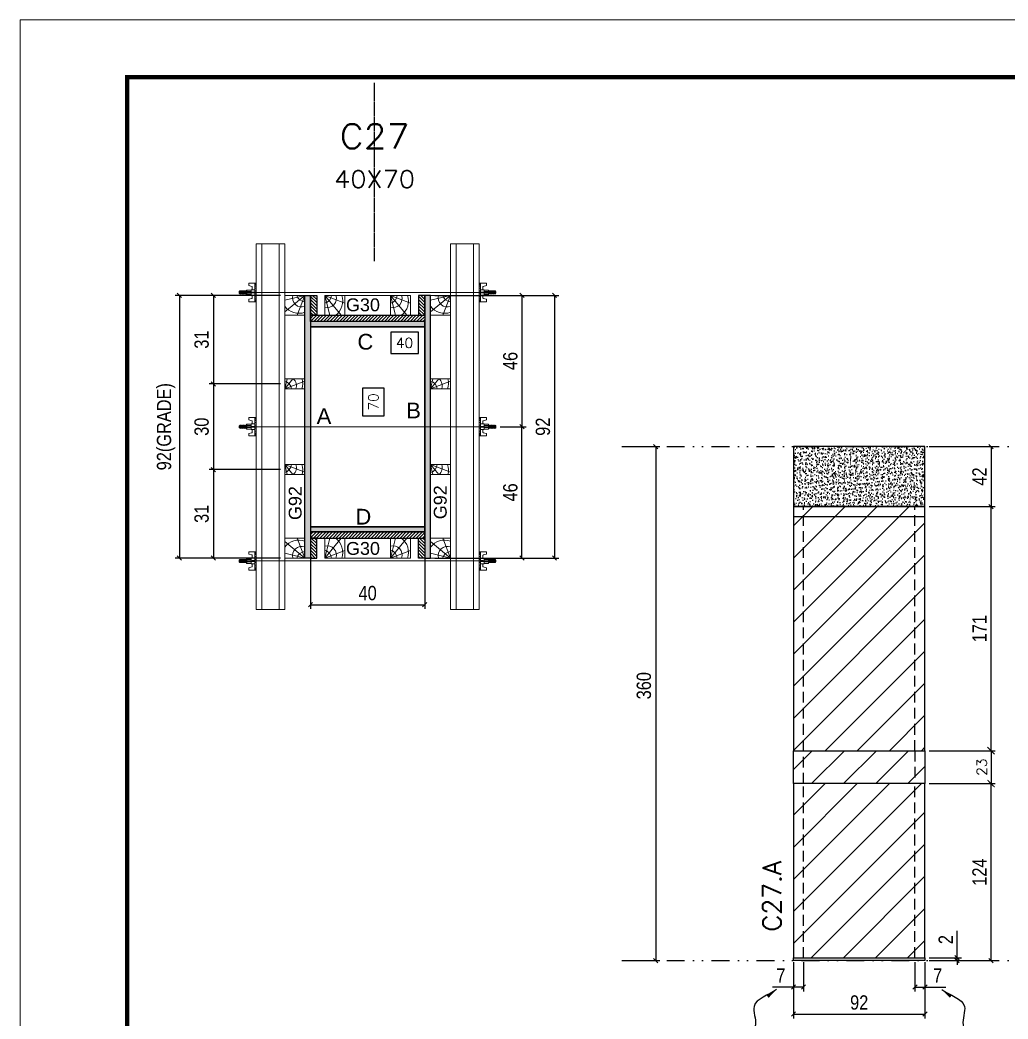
# Model space of a CAD drawing. Extents: x 2949 to 9203, y -16089 to 12527.
# Drawn here: x 2949 to 3640, y 3787 to 4487 of the extents above; entities that cross this region are included whole.
import ezdxf
from ezdxf.enums import TextEntityAlignment as Align

# ---------------------------------------------------------------- set-up
doc = ezdxf.new("R2010")
doc.units = 0
for name, pattern in [('DASHED', [0.75, 0.5, -0.25]), ('DIVIDE2', [0.625, 0.25, -0.125, 0, -0.125, 0, -0.125]), ('HIDDEN', [0.375, 0.25, -0.125])]:
    doc.linetypes.add(name, pattern=pattern)
for name, color, linetype in [('CHAPA', 1, 'Continuous'), ('COTA', 241, 'Continuous'), ('cotas', 4, 'Continuous'), ('MEIO_PONT', 93, 'Continuous'), ('Nível', 160, 'Continuous'), ('Painéis', 200, 'Continuous'), ('SARR_2.2x7', 40, 'Continuous'), ('SARRAFO', 251, 'Continuous'), ('Sarrafo de Pressão', 42, 'HIDDEN'), ('Texto de Titulo', 7, 'Continuous'), ('Texto Qtd Sarr', 242, 'Continuous'), ('TEXTO_GERAL', 7, 'Continuous')]:
    doc.layers.add(name, color=color, linetype=linetype)
for name, color, linetype, lineweight in [('Folhas', 255, 'Continuous', 9), ('Hachura', 251, 'Continuous', 9), ('Madeira', 126, 'Continuous', 18), ('Perfil Metálico', 224, 'Continuous', 18), ('SARRAFO DE PRESSAO', 251, 'DASHED', 9), ('Texto Seção', 7, 'Continuous', 15)]:
    doc.layers.add(name, color=color, linetype=linetype, lineweight=lineweight)
doc.styles.add('ARIAL', font='arial.ttf')
doc.styles.add('COTA TECNICA', font='techl___.ttf', dxfattribs={"height": 10})
doc.styles.add('COTA TECNICA 2X', font='techl___.ttf', dxfattribs={"height": 10})
doc.styles.add('COTA TECNICA-50', font='techl___.ttf', dxfattribs={"height": 10})
doc.styles.add('REGUA-120', font='ROMANS.shx', dxfattribs={"height": 15})
doc.styles.add('ROMANS', font='romans.shx')
doc.styles.add('SANSSERIF', font='sas_____.pfb')
doc.styles.get("Standard").update_dxf_attribs({"font": 'arial.ttf'})
doc.dimstyles.new('COTA PAINEL-50', dxfattribs={"dimtxt": 10, "dimasz": 3, "dimexe": 3, "dimexo": 3, "dimgap": 3, "dimtad": 1, "dimdec": 1, "dimzin": 12, "dimdsep": 46, "dimtxsty": 'COTA TECNICA-50', "dimblk1": 'OBLIQUE', "dimblk2": 'OBLIQUE', "dimsah": 1, "dimcen": 0.9, "dimclrd": 4, "dimclre": 4, "dimclrt": 240, "dimadec": 1, "dimazin": 3, "dimtfac": 1, "dimtdec": 1, "dimtmove": 0, "dimatfit": 3, "dimfxl": 1, "dimtolj": 1, "dimtzin": 12, "dimarcsym": 0})
doc.dimstyles.new('Cota Paínel', dxfattribs={"dimtxt": 7, "dimasz": 5, "dimexe": 3, "dimexo": 3, "dimgap": 3, "dimtad": 1, "dimdec": 1, "dimzin": 12, "dimdsep": 46, "dimtxsty": 'ROMANS', "dimblk": 'ARCHTICK', "dimcen": 0, "dimclrd": 4, "dimclre": 4, "dimclrt": 1, "dimadec": 1, "dimazin": 3, "dimtfac": 1, "dimtdec": 1, "dimtmove": 0, "dimatfit": 3, "dimldrblk": 'OBLIQUE', "dimfxl": 1, "dimtolj": 1, "dimtzin": 12, "dimarcsym": 0})
doc.dimstyles.new('PAINEL', dxfattribs={"dimtxt": 10, "dimasz": 3, "dimexe": 3, "dimexo": 3, "dimgap": 3, "dimtad": 1, "dimdec": 1, "dimzin": 12, "dimdsep": 46, "dimtxsty": 'COTA TECNICA', "dimblk1": 'OBLIQUE', "dimblk2": 'OBLIQUE', "dimsah": 1, "dimcen": 0.9, "dimclrd": 4, "dimclre": 4, "dimclrt": 240, "dimadec": 1, "dimazin": 3, "dimtfac": 1, "dimtdec": 1, "dimtmove": 0, "dimatfit": 3, "dimfxl": 1, "dimtolj": 1, "dimtzin": 12, "dimarcsym": 0})
doc.dimstyles.new('SECAO PILAR', dxfattribs={"dimtxt": 10, "dimasz": 3, "dimexe": 3, "dimexo": 3, "dimgap": 3, "dimtad": 1, "dimdec": 1, "dimlfac": 0.5, "dimzin": 12, "dimdsep": 46, "dimtxsty": 'COTA TECNICA 2X', "dimblk1": 'OBLIQUE', "dimblk2": 'OBLIQUE', "dimsah": 1, "dimcen": 0.9, "dimclrd": 256, "dimclre": 256, "dimclrt": 256, "dimadec": 1, "dimazin": 3, "dimtfac": 1, "dimtdec": 1, "dimtmove": 0, "dimatfit": 3, "dimfxl": 1, "dimtolj": 1, "dimtzin": 12, "dimarcsym": 0})
doc.dimstyles.new('SECÇÃO 2', dxfattribs={"dimtxt": 7, "dimasz": 6, "dimexe": 0.18, "dimexo": 2, "dimgap": -4, "dimtad": 3, "dimdec": 1, "dimlfac": 0.5, "dimzin": 12, "dimdsep": 46, "dimtxsty": 'ROMANS', "dimblk": 'ARCHTICK', "dimcen": 0.09, "dimse1": 1, "dimse2": 1, "dimsd1": 1, "dimsd2": 1, "dimclrd": 180, "dimclre": 5, "dimclrt": 1, "dimadec": 0, "dimazin": 3, "dimtfac": 1, "dimtdec": 1, "dimtofl": 0, "dimtmove": 0, "dimatfit": 3, "dimldrblk": 'ARCHTICK', "dimfxl": 1, "dimtolj": 1, "dimtzin": 0, "dimarcsym": 0})
doc.dimstyles.get("Standard").update_dxf_attribs({"dimtxt": 0.18, "dimasz": 0.18, "dimexe": 0.18, "dimexo": 0.0625, "dimgap": 0.09, "dimtad": 0, "dimtih": 1, "dimtoh": 1, "dimdec": 4, "dimzin": 0, "dimdsep": 46, "dimtxsty": 'Standard', "dimcen": 0.09, "dimadec": 0, "dimazin": 0, "dimtfac": 1, "dimtdec": 4, "dimtofl": 0, "dimtmove": 0, "dimatfit": 3, "dimfxl": 1, "dimtolj": 1, "dimtzin": 0, "dimarcsym": 0})

# ---------------------------------------------------------------- blocks, each defined once
blk = doc.blocks.new('9999999999')
at = {"layer": 'Folhas'}
blk.add_lwpolyline([(98138.98, 34190.21), (99623.98, 34190.21), (99623.98, 35240.21), (98138.98, 35240.21)], close=True, dxfattribs=at)
at = {"layer": 'Folhas', "color": 30, "const_width": 3}
blk.add_lwpolyline([(98213.98, 34230.21), (99583.98, 34230.21), (99583.98, 35200.21), (98213.98, 35200.21)], close=True, dxfattribs=at)
blk = doc.blocks.new('*D1077')
at = {"layer": 'COTA', "color": 180, "lineweight": -2, "transparency": 16777216}
for p, q in [((3203.84, 4228.92), (3188.84, 4228.92)), ((3188.84, 4228.92), (3188.84, 4209.59)), ((3203.84, 4209.59), (3203.84, 4228.92)), ((3188.84, 4209.59), (3203.84, 4209.59))]:
    blk.add_line(p, q, dxfattribs=at)
at = {"layer": 'Defpoints', "color": 0, "transparency": 16777216}
for p in [(3152.33, 4271.89), (3152.33, 4131.89), (3207.84, 4131.89)]:
    blk.add_point(p, dxfattribs=at)
at = {"layer": 'COTA', "color": 1, "transparency": 16777216, "insert": (3196.34, 4219.26), "char_height": 7, "attachment_point": 5, "rotation": 90, "style": 'ROMANS'}
blk.add_mtext('\\A1;70', dxfattribs=at)
blk = doc.blocks.new('_ArchTick')
at = {"color": 0, "linetype": 'ByBlock', "const_width": 0.15}
blk.add_lwpolyline([(-0.5, -0.5), (0.5, 0.5)], dxfattribs=at)
blk = doc.blocks.new('_Oblique')
at = {"color": 0, "linetype": 'ByBlock', "lineweight": -2}
blk.add_line((-0.5, -0.5), (0.5, 0.5), dxfattribs=at)
blk = doc.blocks.new('*D1078')
at = {"layer": 'COTA', "lineweight": -2, "transparency": 16777216}
for p, q in [((3239.33, 4293.89), (3326.1, 4293.89)), ((3323.1, 4293.89), (3323.1, 4109.89)), ((3239.33, 4109.89), (3326.1, 4109.89))]:
    blk.add_line(p, q, dxfattribs=at)
at = {"layer": 'Defpoints', "color": 0, "transparency": 16777216}
for p in [(3236.33, 4293.89), (3236.33, 4109.89), (3323.1, 4109.89)]:
    blk.add_point(p, dxfattribs=at)
at = {"layer": 'COTA', "lineweight": -2, "transparency": 16777216, "xscale": 3, "yscale": 3, "zscale": 3}
for p, rotation in [((3323.1, 4293.89), 90), ((3323.1, 4109.89), 270)]:
    blk.add_blockref('_Oblique', p, dxfattribs=dict(at, rotation=rotation))
at = {"layer": 'COTA', "transparency": 16777216, "insert": (3315.02, 4201.89), "char_height": 10, "attachment_point": 5, "rotation": 90, "style": 'COTA TECNICA 2X'}
blk.add_mtext('\\A1;92', dxfattribs=at)
blk = doc.blocks.new('*D1079')
at = {"layer": 'COTA', "lineweight": -2, "transparency": 16777216}
for p, q in [((3273.33, 4293.89), (3303.33, 4293.89)), ((3300.33, 4293.89), (3300.33, 4201.89)), ((3285.13, 4201.89), (3303.33, 4201.89))]:
    blk.add_line(p, q, dxfattribs=at)
at = {"layer": 'Defpoints', "color": 0, "transparency": 16777216}
for p in [(3270.33, 4293.89), (3282.13, 4201.89), (3300.33, 4201.89)]:
    blk.add_point(p, dxfattribs=at)
at = {"layer": 'COTA', "lineweight": -2, "transparency": 16777216, "xscale": 3, "yscale": 3, "zscale": 3}
for p, rotation in [((3300.33, 4293.89), 90), ((3300.33, 4201.89), 270)]:
    blk.add_blockref('_Oblique', p, dxfattribs=dict(at, rotation=rotation))
at = {"layer": 'COTA', "transparency": 16777216, "insert": (3292.23, 4247.89), "char_height": 10, "attachment_point": 5, "rotation": 90, "style": 'COTA TECNICA 2X'}
blk.add_mtext('\\A1;46', dxfattribs=at)
blk = doc.blocks.new('*D1080')
at = {"layer": 'COTA', "lineweight": -2, "transparency": 16777216}
for p, q in [((3285.13, 4201.89), (3303.33, 4201.89)), ((3300.33, 4109.89), (3300.33, 4201.89)), ((3273.33, 4109.89), (3303.33, 4109.89))]:
    blk.add_line(p, q, dxfattribs=at)
at = {"layer": 'Defpoints', "color": 0, "transparency": 16777216}
for p in [(3282.13, 4201.89), (3300.33, 4201.89), (3270.33, 4109.89)]:
    blk.add_point(p, dxfattribs=at)
at = {"layer": 'COTA', "lineweight": -2, "transparency": 16777216, "xscale": 3, "yscale": 3, "zscale": 3}
for p, rotation in [((3300.33, 4201.89), 90), ((3300.33, 4109.89), 270)]:
    blk.add_blockref('_Oblique', p, dxfattribs=dict(at, rotation=rotation))
at = {"layer": 'COTA', "transparency": 16777216, "insert": (3292.23, 4155.89), "char_height": 10, "attachment_point": 5, "rotation": 90, "style": 'COTA TECNICA 2X'}
blk.add_mtext('\\A1;46', dxfattribs=at)
blk = doc.blocks.new('*D1081')
at = {"layer": 'COTA', "color": 180, "lineweight": -2, "transparency": 16777216}
for p, q in [((3227.83, 4268.09), (3208.5, 4268.09)), ((3208.5, 4268.09), (3208.5, 4253.09)), ((3227.83, 4253.09), (3227.83, 4268.09)), ((3208.5, 4253.09), (3227.83, 4253.09))]:
    blk.add_line(p, q, dxfattribs=at)
at = {"layer": 'Defpoints', "color": 0, "transparency": 16777216}
for p in [(3152.33, 4271.89), (3232.33, 4271.89), (3232.33, 4249.09)]:
    blk.add_point(p, dxfattribs=at)
at = {"layer": 'COTA', "color": 1, "transparency": 16777216, "insert": (3218.16, 4260.59), "char_height": 7, "attachment_point": 5, "style": 'ROMANS'}
blk.add_mtext('\\A1;40', dxfattribs=at)
blk = doc.blocks.new('titulo1')
at = {"layer": 'Defpoints', "color": 252, "linetype": 'HIDDEN', "ltscale": 2}
blk.add_line((0, 0), (0, 125), dxfattribs=at)
at = {"layer": 'Defpoints', "style": 'ROMANS', "oblique": 15}
blk.add_attdef('FOLHA', text='', height=10, dxfattribs=at).set_placement((0, 15.58), align=Align.MIDDLE_CENTER)
at = {"layer": 'Texto Qtd Sarr', "color": 3, "style": 'ROMANS', "oblique": 15}
for tag, height, p in [('TITULO', 17, (0, 71.45)), ('SEÇÃO', 12, (0, 41.55))]:
    blk.add_attdef(tag, text='', height=height, dxfattribs=at).set_placement(p, align=Align.MIDDLE_CENTER)
blk = doc.blocks.new('PONTALETE')
at = {"layer": 'Madeira'}
for q in [(2.71, 7), (7, 5.76), (7, 1.74)]:
    blk.add_line((0, 0), q, dxfattribs=at)
blk.add_lwpolyline([(0, 0), (7, 0), (7, 7), (0, 7)], close=True, dxfattribs=at)
for centre, radius, start, end in [((2.04, 0.06), 6.23, 37.2818, 109.0913), ((1.09, 0.9), 3.19, 343.603, 109.9847), ((-0.21, -0.78), 3.09, 14.6322, 86.0383)]:
    blk.add_arc(centre, radius, start, end, dxfattribs=at)
blk = doc.blocks.new('*D1082')
at = {"layer": 'COTA', "lineweight": -2, "transparency": 16777216}
for p, q in [((3131.33, 4293.89), (3057.55, 4293.89)), ((3060.55, 4293.89), (3060.55, 4109.89)), ((3131.33, 4109.89), (3057.55, 4109.89))]:
    blk.add_line(p, q, dxfattribs=at)
at = {"layer": 'Defpoints', "color": 0, "transparency": 16777216}
for p in [(3134.33, 4293.89), (3060.55, 4109.89), (3134.33, 4109.89)]:
    blk.add_point(p, dxfattribs=at)
at = {"layer": 'COTA', "lineweight": -2, "transparency": 16777216, "xscale": 3, "yscale": 3, "zscale": 3}
for p, rotation in [((3060.55, 4293.89), 90), ((3060.55, 4109.89), 270)]:
    blk.add_blockref('_Oblique', p, dxfattribs=dict(at, rotation=rotation))
at = {"layer": 'COTA', "transparency": 16777216, "insert": (3051.33, 4201.89), "char_height": 10, "attachment_point": 5, "rotation": 90, "style": 'COTA TECNICA 2X'}
blk.add_mtext('\\A1;92(GRADE)', dxfattribs=at)
blk = doc.blocks.new('MEIO PONTALETE')
at = {"layer": 'Madeira'}
for q in [(2.71, 7), (3.5, 2.88), (3.5, 0.87)]:
    blk.add_line((0, 0), q, dxfattribs=at)
blk.add_lwpolyline([(0, 0), (3.5, 0), (3.5, 7), (0, 7)], close=True, dxfattribs=at)
for centre, radius, start, end in [((2.04, 0.06), 6.23, 76.4499, 109.0913), ((1.09, 0.9), 3.19, 40.9063, 109.9847), ((-0.21, -0.78), 3.09, 14.6322, 86.0383)]:
    blk.add_arc(centre, radius, start, end, dxfattribs=at)
blk = doc.blocks.new('*D1083')
at = {"layer": 'COTA', "lineweight": -2, "transparency": 16777216}
for p, q in [((3131.33, 4171.89), (3081.39, 4171.89)), ((3084.39, 4171.89), (3084.39, 4109.89)), ((3131.33, 4109.89), (3081.39, 4109.89))]:
    blk.add_line(p, q, dxfattribs=at)
at = {"layer": 'Defpoints', "color": 0, "transparency": 16777216}
for p in [(3134.33, 4171.89), (3084.39, 4109.89), (3134.33, 4109.89)]:
    blk.add_point(p, dxfattribs=at)
at = {"layer": 'COTA', "lineweight": -2, "transparency": 16777216, "xscale": 3, "yscale": 3, "zscale": 3}
for p, rotation in [((3084.39, 4171.89), 90), ((3084.39, 4109.89), 270)]:
    blk.add_blockref('_Oblique', p, dxfattribs=dict(at, rotation=rotation))
at = {"layer": 'COTA', "transparency": 16777216, "insert": (3076.17, 4140.89), "char_height": 10, "attachment_point": 5, "rotation": 90, "style": 'COTA TECNICA 2X'}
blk.add_mtext('\\A1;31', dxfattribs=at)
blk = doc.blocks.new('C')
at = {"layer": 'Hachura', "color": 0}
for p, q in [((0, 3.22), (0, -3.22)), ((0.45, 3.22), (0, 3.22)), ((0.46, 3.16), (0, 3.16)), ((0.46, 3.05), (0, 3.05)), ((0.46, 2.88), (0, 2.88)), ((0, 2.75), (0, -1.16)), ((0.46, 2.65), (0, 2.65)), ((0.46, 2.23), (0, 2.23)), ((0.46, 1.51), (0, 1.51)), ((0.39, 0.49), (0.17, 0.49)), ((0.45, -3.23), (0.45, 3.22)), ((0.45, 3.22), (2.58, 3.22)), ((1.74, 0.97), (0.45, 0.97)), ((1.45, 0.1), (0.45, 0.1)), ((1.35, 1.94), (1.35, 0.96)), ((2.58, 2.39), (1.47, 2.09)), ((1.74, -0.97), (1.74, 0.97)), ((1.74, 0.97), (1.74, 0.84)), ((1.74, 0.97), (1.74, 0.84)), ((1.74, 0.84), (3.35, 0.84)), ((3.35, 0.45), (1.74, 0.45)), ((2.58, 3.22), (2.58, 2.39)), ((3.32, 0.84), (3.32, -0.84)), ((3.35, 0.84), (3.35, -0.84)), ((3.68, 0.45), (3.35, 0.45)), ((3.84, -0.52), (3.35, 0.45)), ((3.35, 0.06), (3.67, -0.57)), ((3.68, 0.45), (4.16, -0.52)), ((3.72, 0.5), (4.25, -0.57)), ((4.37, -0.55), (3.83, 0.53)), ((4.15, 0.45), (3.93, 0.45)), ((4.42, -0.52), (3.93, 0.45)), ((4.15, 0.45), (4.26, 0.45)), ((4.26, 0.45), (4.74, -0.52)), ((4.3, 0.5), (4.83, -0.57)), ((4.95, -0.55), (4.41, 0.53)), ((4.51, 0.45), (4.84, 0.45)), ((5, -0.52), (4.51, 0.45)), ((4.84, 0.45), (5.32, -0.52)), ((4.88, 0.5), (5.41, -0.57)), ((5.53, -0.55), (4.99, 0.53)), ((5.58, -0.52), (5.09, 0.45)), ((5.42, 0.45), (5.09, 0.45)), ((5.58, -0.52), (5.09, 0.45)), ((5.42, 0.45), (5.74, -0.19)), ((5.46, 0.5), (5.74, -0.07)), ((5.74, 0.19), (5.57, 0.53)), ((5.74, 0.32), (5.68, 0.45)), ((5.68, 0.45), (5.74, 0.45)), ((5.74, 0.45), (5.9, 0.29)), ((5.74, 0.45), (5.74, -0.52)), ((5.9, -0.36), (5.9, 0.29)), ((0.45, 0), (0, 0)), ((0.46, -1.52), (0, -1.52)), ((0.46, -2.23), (0, -2.23)), ((0.46, -2.65), (0, -2.65)), ((0.46, -2.88), (0, -2.88)), ((0.46, -3.05), (0, -3.05)), ((0.46, -3.16), (0, -3.16)), ((0, -3.22), (2.57, -3.22)), ((0.08, -0.48), (0.29, -0.48)), ((0.29, -0.48), (0.4, -0.48)), ((0.45, 0), (0.45, -0.97)), ((0.45, -0.16), (1.45, -0.16)), ((0.45, -0.65), (0.45, -0.32)), ((0.45, -3.23), (0.45, -0.65)), ((0.45, -0.97), (1.74, -0.97)), ((1.35, -1.94), (1.35, -0.97)), ((2.58, -2.39), (1.47, -2.1)), ((3.35, -0.32), (1.74, -0.32)), ((3.35, -0.84), (1.74, -0.84)), ((2.58, -3.23), (2.58, -2.39)), ((3.35, -0.07), (3.58, -0.52)), ((3.35, -0.52), (3.58, -0.52)), ((3.84, -0.52), (4.16, -0.52)), ((4.42, -0.52), (4.74, -0.52)), ((4.63, -0.52), (4.74, -0.52)), ((5, -0.52), (5.32, -0.52)), ((5.58, -0.52), (5.74, -0.52)), ((5.74, -0.52), (5.9, -0.36)), ((5.74, -0.52), (5.74, -0.52))]:
    blk.add_line(p, q, dxfattribs=at)
for centre, radius, start, end in [((1.52, 1.94), 0.161, 104.7436, 180), ((1.44, -0.03), 0.129, 272.695, 87.305), ((3.81, 0.39), 0.143, 25.5688, 154.4312), ((4.39, 0.39), 0.143, 25.5688, 154.4312), ((4.97, 0.39), 0.143, 25.5688, 154.4312), ((5.55, 0.39), 0.143, 25.5688, 154.4312), ((0.17, -0.37), 0.174, 221.744, 317.8592), ((1.52, -1.94), 0.161, 180, 255.2564), ((3.71, -0.4), 0.174, 222.1408, 318.256), ((4.29, -0.4), 0.174, 222.1408, 318.256), ((4.87, -0.4), 0.174, 222.1408, 318.256), ((5.45, -0.4), 0.174, 222.1408, 318.256), ((5.61, -0.4), 0.174, 317.8592, 318.256)]:
    blk.add_arc(centre, radius, start, end, dxfattribs=at)
blk = doc.blocks.new('*D1084')
at = {"layer": 'COTA', "lineweight": -2, "transparency": 16777216}
for p, q in [((3131.33, 4293.89), (3081.39, 4293.89)), ((3084.39, 4293.89), (3084.39, 4231.89)), ((3131.33, 4231.89), (3081.39, 4231.89))]:
    blk.add_line(p, q, dxfattribs=at)
at = {"layer": 'Defpoints', "color": 0, "transparency": 16777216}
for p in [(3134.33, 4293.89), (3084.39, 4231.89), (3134.33, 4231.89)]:
    blk.add_point(p, dxfattribs=at)
at = {"layer": 'COTA', "lineweight": -2, "transparency": 16777216, "xscale": 3, "yscale": 3, "zscale": 3}
for p, rotation in [((3084.39, 4293.89), 90), ((3084.39, 4231.89), 270)]:
    blk.add_blockref('_Oblique', p, dxfattribs=dict(at, rotation=rotation))
at = {"layer": 'COTA', "transparency": 16777216, "insert": (3076.17, 4262.89), "char_height": 10, "attachment_point": 5, "rotation": 90, "style": 'COTA TECNICA 2X'}
blk.add_mtext('\\A1;31', dxfattribs=at)
blk = doc.blocks.new('*D1085')
at = {"layer": 'COTA', "lineweight": -2, "transparency": 16777216}
for p, q in [((3131.33, 4231.89), (3081.39, 4231.89)), ((3084.39, 4231.89), (3084.39, 4171.89)), ((3131.33, 4171.89), (3081.39, 4171.89))]:
    blk.add_line(p, q, dxfattribs=at)
at = {"layer": 'Defpoints', "color": 0, "transparency": 16777216}
for p in [(3134.33, 4231.89), (3084.39, 4171.89), (3134.33, 4171.89)]:
    blk.add_point(p, dxfattribs=at)
at = {"layer": 'COTA', "lineweight": -2, "transparency": 16777216, "xscale": 3, "yscale": 3, "zscale": 3}
for p, rotation in [((3084.39, 4231.89), 90), ((3084.39, 4171.89), 270)]:
    blk.add_blockref('_Oblique', p, dxfattribs=dict(at, rotation=rotation))
at = {"layer": 'COTA', "transparency": 16777216, "insert": (3076.17, 4201.89), "char_height": 10, "attachment_point": 5, "rotation": 90, "style": 'COTA TECNICA 2X'}
blk.add_mtext('\\A1;30', dxfattribs=at)
blk = doc.blocks.new('*D1096')
at = {"layer": 'COTA', "lineweight": -2, "transparency": 16777216}
for p, q in [((3152.33, 4125.29), (3152.33, 4074.25)), ((3232.33, 4125.29), (3232.33, 4074.25)), ((3152.33, 4077.25), (3232.33, 4077.25))]:
    blk.add_line(p, q, dxfattribs=at)
at = {"layer": 'Defpoints', "color": 0, "transparency": 16777216}
for p in [(3152.33, 4128.29), (3232.33, 4128.29), (3232.33, 4077.25)]:
    blk.add_point(p, dxfattribs=at)
at = {"layer": 'COTA', "lineweight": -2, "transparency": 16777216, "xscale": 3, "yscale": 3, "zscale": 3, "rotation": 180}
blk.add_blockref('_Oblique', (3152.33, 4077.25), dxfattribs=at)
at = {"layer": 'COTA', "lineweight": -2, "transparency": 16777216, "xscale": 3, "yscale": 3, "zscale": 3}
blk.add_blockref('_Oblique', (3232.33, 4077.25), dxfattribs=at)
at = {"layer": 'COTA', "transparency": 16777216, "insert": (3192.33, 4085.35), "char_height": 10, "attachment_point": 5, "style": 'COTA TECNICA 2X'}
blk.add_mtext('\\A1;40', dxfattribs=at)
blk = doc.blocks.new('*D1088')
at = {"layer": 'cotas', "color": 4, "linetype": 'ByBlock', "lineweight": -2, "transparency": 16777216}
for p, q in [((3373.19, 4187.99), (3396.91, 4187.99)), ((3393.91, 4187.99), (3393.91, 3827.99)), ((3373.19, 3827.99), (3396.91, 3827.99))]:
    blk.add_line(p, q, dxfattribs=at)
at = {"layer": 'Defpoints', "color": 0, "linetype": 'ByBlock', "transparency": 16777216}
for p in [(3370.19, 4187.99), (3370.19, 3827.99), (3393.91, 3827.99)]:
    blk.add_point(p, dxfattribs=at)
at = {"layer": 'cotas', "color": 4, "linetype": 'ByBlock', "lineweight": -2, "transparency": 16777216, "xscale": 3, "yscale": 3, "zscale": 3}
for p, rotation in [((3393.91, 4187.99), 90), ((3393.91, 3827.99), 270)]:
    blk.add_blockref('_Oblique', p, dxfattribs=dict(at, rotation=rotation))
at = {"layer": 'cotas', "color": 240, "linetype": 'ByBlock', "transparency": 16777216, "insert": (3385.69, 4020.52), "char_height": 10, "attachment_point": 5, "rotation": 90, "style": 'COTA TECNICA'}
blk.add_mtext('\\A1;360', dxfattribs=at)
blk = doc.blocks.new('*D1062')
at = {"layer": 'COTA', "color": 4, "lineweight": -2, "transparency": 16777216}
for p, q in [((3490.36, 3826.99), (3490.36, 3787.54)), ((3582.36, 3826.99), (3582.36, 3787.54)), ((3490.36, 3790.54), (3582.36, 3790.54))]:
    blk.add_line(p, q, dxfattribs=at)
at = {"layer": 'Defpoints', "color": 0, "transparency": 16777216}
for p in [(3490.36, 3829.99), (3582.36, 3829.99), (3582.36, 3790.54)]:
    blk.add_point(p, dxfattribs=at)
at = {"layer": 'COTA', "color": 4, "lineweight": -2, "transparency": 16777216, "xscale": 3, "yscale": 3, "zscale": 3, "rotation": 180}
blk.add_blockref('_Oblique', (3490.36, 3790.54), dxfattribs=at)
at = {"layer": 'COTA', "color": 4, "lineweight": -2, "transparency": 16777216, "xscale": 3, "yscale": 3, "zscale": 3}
blk.add_blockref('_Oblique', (3582.36, 3790.54), dxfattribs=at)
at = {"layer": 'COTA', "color": 240, "transparency": 16777216, "insert": (3536.36, 3798.63), "char_height": 10, "attachment_point": 5, "style": 'COTA TECNICA'}
blk.add_mtext('\\A1;92', dxfattribs=at)
blk = doc.blocks.new('*D1063')
at = {"layer": 'COTA', "color": 4, "lineweight": -2, "transparency": 16777216}
for p, q in [((3585.36, 3951.99), (3631.6, 3951.99)), ((3628.6, 3827.99), (3628.6, 3951.99)), ((3585.36, 3827.99), (3631.6, 3827.99))]:
    blk.add_line(p, q, dxfattribs=at)
at = {"layer": 'Defpoints', "color": 0, "transparency": 16777216}
for p in [(3582.36, 3951.99), (3628.6, 3951.99), (3582.36, 3827.99)]:
    blk.add_point(p, dxfattribs=at)
at = {"layer": 'COTA', "color": 4, "lineweight": -2, "transparency": 16777216, "xscale": 3, "yscale": 3, "zscale": 3}
for p, rotation in [((3628.6, 3951.99), 90), ((3628.6, 3827.99), 270)]:
    blk.add_blockref('_Oblique', p, dxfattribs=dict(at, rotation=rotation))
at = {"layer": 'COTA', "color": 240, "transparency": 16777216, "insert": (3620.53, 3889.99), "char_height": 10, "attachment_point": 5, "rotation": 90, "style": 'COTA TECNICA-50'}
blk.add_mtext('\\A1;124', dxfattribs=at)
blk = doc.blocks.new('*D1064')
at = {"layer": 'COTA', "color": 4, "lineweight": -2, "transparency": 16777216}
for p, q in [((3604.89, 3829.99), (3604.89, 3848.79)), ((3585.36, 3829.99), (3607.89, 3829.99)), ((3585.36, 3827.99), (3607.89, 3827.99)), ((3604.89, 3827.99), (3604.89, 3829.99)), ((3604.89, 3827.99), (3604.89, 3824.99))]:
    blk.add_line(p, q, dxfattribs=at)
at = {"layer": 'Defpoints', "color": 0, "transparency": 16777216}
for p in [(3582.36, 3829.99), (3582.36, 3827.99), (3604.89, 3827.99)]:
    blk.add_point(p, dxfattribs=at)
at = {"layer": 'COTA', "color": 4, "lineweight": -2, "transparency": 16777216, "xscale": 3, "yscale": 3, "zscale": 3}
for p, rotation in [((3604.89, 3829.99), 270), ((3604.89, 3827.99), 90)]:
    blk.add_blockref('_Oblique', p, dxfattribs=dict(at, rotation=rotation))
at = {"layer": 'COTA', "color": 240, "transparency": 16777216, "insert": (3596.89, 3842.74), "char_height": 10, "attachment_point": 5, "rotation": 90, "style": 'COTA TECNICA-50'}
blk.add_mtext('\\A1;2', dxfattribs=at)
blk = doc.blocks.new('*D1065')
at = {"layer": 'COTA', "color": 4, "linetype": 'ByBlock', "lineweight": -2, "transparency": 16777216}
for p, q in [((3585.36, 4145.99), (3631.6, 4145.99)), ((3628.6, 3974.99), (3628.6, 4145.99)), ((3585.36, 3974.99), (3631.6, 3974.99))]:
    blk.add_line(p, q, dxfattribs=at)
at = {"layer": 'Defpoints', "color": 0, "linetype": 'ByBlock', "transparency": 16777216}
for p in [(3582.36, 4145.99), (3628.6, 4145.99), (3582.36, 3974.99)]:
    blk.add_point(p, dxfattribs=at)
at = {"layer": 'COTA', "color": 4, "linetype": 'ByBlock', "lineweight": -2, "transparency": 16777216, "xscale": 3, "yscale": 3, "zscale": 3}
for p, rotation in [((3628.6, 4145.99), 90), ((3628.6, 3974.99), 270)]:
    blk.add_blockref('_Oblique', p, dxfattribs=dict(at, rotation=rotation))
at = {"layer": 'COTA', "color": 240, "linetype": 'ByBlock', "transparency": 16777216, "insert": (3620.53, 4060.49), "char_height": 10, "attachment_point": 5, "rotation": 90, "style": 'COTA TECNICA'}
blk.add_mtext('\\A1;171', dxfattribs=at)
blk = doc.blocks.new('*D1066')
at = {"layer": 'COTA', "color": 4, "linetype": 'ByBlock', "lineweight": -2, "transparency": 16777216}
for p, q in [((3585.36, 4187.99), (3631.6, 4187.99)), ((3628.6, 4187.99), (3628.6, 4145.99)), ((3585.36, 4145.99), (3631.6, 4145.99))]:
    blk.add_line(p, q, dxfattribs=at)
at = {"layer": 'Defpoints', "color": 0, "linetype": 'ByBlock', "transparency": 16777216}
for p in [(3582.36, 4187.99), (3582.36, 4145.99), (3628.6, 4145.99)]:
    blk.add_point(p, dxfattribs=at)
at = {"layer": 'COTA', "color": 4, "linetype": 'ByBlock', "lineweight": -2, "transparency": 16777216, "xscale": 3, "yscale": 3, "zscale": 3}
for p, rotation in [((3628.6, 4187.99), 90), ((3628.6, 4145.99), 270)]:
    blk.add_blockref('_Oblique', p, dxfattribs=dict(at, rotation=rotation))
at = {"layer": 'COTA', "color": 240, "linetype": 'ByBlock', "transparency": 16777216, "insert": (3620.53, 4166.99), "char_height": 10, "attachment_point": 5, "rotation": 90, "style": 'COTA TECNICA'}
blk.add_mtext('\\A1;42', dxfattribs=at)
blk = doc.blocks.new('*D1056')
at = {"layer": 'COTA', "color": 4, "lineweight": -2, "transparency": 16777216}
for p, q in [((3497.36, 3826.99), (3497.36, 3806.48)), ((3490.36, 3824.99), (3490.36, 3806.48)), ((3490.36, 3809.48), (3475.63, 3809.48)), ((3497.36, 3809.48), (3490.36, 3809.48))]:
    blk.add_line(p, q, dxfattribs=at)
at = {"layer": 'Defpoints', "color": 0, "transparency": 16777216}
for p in [(3490.36, 3827.99), (3497.36, 3829.99), (3490.36, 3809.48)]:
    blk.add_point(p, dxfattribs=at)
at = {"layer": 'COTA', "color": 4, "lineweight": -2, "transparency": 16777216, "xscale": 3, "yscale": 3, "zscale": 3, "rotation": 180}
blk.add_blockref('_Oblique', (3490.36, 3809.48), dxfattribs=at)
at = {"layer": 'COTA', "color": 4, "lineweight": -2, "transparency": 16777216, "xscale": 3, "yscale": 3, "zscale": 3}
blk.add_blockref('_Oblique', (3497.36, 3809.48), dxfattribs=at)
at = {"layer": 'COTA', "color": 240, "transparency": 16777216, "insert": (3481.5, 3817.55), "char_height": 10, "attachment_point": 5, "style": 'COTA TECNICA-50'}
blk.add_mtext('\\A1;7', dxfattribs=at)
blk = doc.blocks.new('*D1057')
at = {"layer": 'COTA', "color": 4, "lineweight": -2, "transparency": 16777216}
for p, q in [((3575.36, 3826.99), (3575.36, 3806.48)), ((3582.36, 3824.99), (3582.36, 3806.48)), ((3575.36, 3809.48), (3582.36, 3809.48)), ((3582.36, 3809.48), (3597.09, 3809.48))]:
    blk.add_line(p, q, dxfattribs=at)
at = {"layer": 'Defpoints', "color": 0, "transparency": 16777216}
for p in [(3575.36, 3829.99), (3582.36, 3827.99), (3582.36, 3809.48)]:
    blk.add_point(p, dxfattribs=at)
at = {"layer": 'COTA', "color": 4, "lineweight": -2, "transparency": 16777216, "xscale": 3, "yscale": 3, "zscale": 3, "rotation": 180}
blk.add_blockref('_Oblique', (3575.36, 3809.48), dxfattribs=at)
at = {"layer": 'COTA', "color": 4, "lineweight": -2, "transparency": 16777216, "xscale": 3, "yscale": 3, "zscale": 3}
blk.add_blockref('_Oblique', (3582.36, 3809.48), dxfattribs=at)
at = {"layer": 'COTA', "color": 240, "transparency": 16777216, "insert": (3591.23, 3817.55), "char_height": 10, "attachment_point": 5, "style": 'COTA TECNICA-50'}
blk.add_mtext('\\A1;7', dxfattribs=at)
blk = doc.blocks.new('*D1060')
at = {"layer": 'COTA', "color": 4, "lineweight": -2, "transparency": 16777216}
for p, q in [((3585.36, 3974.99), (3631.6, 3974.99)), ((3628.6, 3974.99), (3628.6, 3951.99)), ((3585.36, 3951.99), (3631.6, 3951.99))]:
    blk.add_line(p, q, dxfattribs=at)
at = {"layer": 'Defpoints', "color": 0, "transparency": 16777216}
for p in [(3582.36, 3974.99), (3582.36, 3951.99), (3628.6, 3951.99)]:
    blk.add_point(p, dxfattribs=at)
at = {"layer": 'COTA', "color": 4, "lineweight": -2, "transparency": 16777216, "xscale": 5, "yscale": 5, "zscale": 5}
for p, rotation in [((3628.6, 3974.99), 90), ((3628.6, 3951.99), 270)]:
    blk.add_blockref('_ArchTick', p, dxfattribs=dict(at, rotation=rotation))
at = {"layer": 'COTA', "color": 1, "transparency": 16777216, "insert": (3622.1, 3963.49), "char_height": 7, "attachment_point": 5, "rotation": 90, "style": 'ROMANS'}
blk.add_mtext('\\A1;23', dxfattribs=at)

msp = doc.modelspace()

# ---------------------------------------------------------------- hatches: boundary and pattern name
at = {"layer": 'COTA', "linetype": 'ByBlock'}
h = msp.add_hatch(dxfattribs=at)
h.set_pattern_fill('AR-CONC', color=256, scale=0.03)
h.set_pattern_definition([(50, (-126085.4665, -21541.8954), (5.46554007, -0.47817257), [0.5715, -6.2865]), (355, (-126085.4665, -21541.8954), (-1.05730264, 5.73170536), [0.4572, -5.02921753]), (100.4514447, (-126085.011, -21541.935), (4.40823741, 5.25353256), [0.48570026, -5.34270734]), (46.1842, (-126085.4665, -21540.3714), (8.13237123, -1.26126984), [0.85725, -9.42975]), (96.6355576, (-126084.789, -21540.4765), (7.122124, 7.42278374), [0.7285507, -8.01406824]), (351.184151, (-126085.4665, -21540.371), (7.122124, 7.42278374), [0.685799, -7.54379196]), (21, (-126084.7045, -21540.7524), (4.54843174, -3.06795595), [0.5715, -6.2865]), (326, (-126084.7045, -21540.7524), (1.85406085, 5.52563898), [0.4572, -5.0292]), (71.451445, (-126084.3255, -21541.008), (6.40249258, 2.45768307), [0.48570026, -5.34269813]), (37.5, (-126085.4665, -21541.8954), (0.092658098, 2.536651166), [0, -4.96824, 0, -5.1054, 0, -5.04825]), (7.5, (-126085.4665, -21541.8954), (2.004589875, 3.005417245), [0, -2.91084, 0, -4.85394, 0, -1.92405]), (327.5, (-126087.1658, -21541.8954), (4.067717855, -0.17186232), [0, -1.905, 0, -5.9436, 0, -7.8867]), (317.5, (-126087.9278, -21541.8954), (4.44387544, 0.76279473), [0, -2.4765, 0, -3.94716, 0, -5.6007])])
h.paths.add_polyline_path([(3582.36, 4145.99), (3582.36, 4187.99), (3490.36, 4187.99), (3490.36, 4145.99)])
at = {"layer": 'Hachura'}
h = msp.add_hatch(color=256, dxfattribs=at)
h.dxf.hatch_style = 1
h.paths.add_polyline_path([(3152.33, 4109.89), (3148.33, 4109.89), (3148.33, 4293.89), (3152.33, 4293.89)])
h = msp.add_hatch(color=256, dxfattribs=at)
h.dxf.hatch_style = 1
h.paths.add_polyline_path([(3152.33, 4109.89), (3148.33, 4109.89), (3148.33, 4293.89), (3152.33, 4293.89)])
h = msp.add_hatch(dxfattribs=at)
h.set_pattern_fill('ANSI31', color=256, scale=0.5, angle=90, style=0)
h.set_pattern_definition([(135, (-19739.0793, 13417.8389), (-1.12253202, -1.12253202), [])])
h.paths.add_polyline_path([(3152.33, 4279.89), (3156.73, 4279.89), (3156.73, 4293.89), (3152.33, 4293.89)])
h = msp.add_hatch(dxfattribs=at)
h.set_pattern_fill('ANSI31', color=256, scale=0.5, angle=90, style=0)
h.set_pattern_definition([(135, (-19697.0793, 13417.8389), (-1.12253202, -1.12253202), [])])
h.paths.add_polyline_path([(3232.33, 4279.89), (3227.93, 4279.89), (3227.93, 4293.89), (3232.33, 4293.89)])
h = msp.add_hatch(color=256, dxfattribs=at)
h.dxf.hatch_style = 1
h.paths.add_polyline_path([(3232.33, 4109.89), (3236.33, 4109.89), (3236.33, 4293.89), (3232.33, 4293.89)])
h = msp.add_hatch(color=256, dxfattribs=at)
h.dxf.hatch_style = 1
h.paths.add_polyline_path([(3232.33, 4109.89), (3236.33, 4109.89), (3236.33, 4293.89), (3232.33, 4293.89)])
h = msp.add_hatch(dxfattribs=at)
h.set_pattern_fill('ANSI31', color=256, scale=0.5, style=0)
h.set_pattern_definition([(45, (12326.2807, 27204.8952), (-1.12253202, 1.12253202), [])])
h.paths.add_polyline_path([(3232.33, 4275.49), (3232.33, 4279.89), (3152.33, 4279.89), (3152.33, 4275.49)])
h = msp.add_hatch(color=256, dxfattribs=at)
h.dxf.hatch_style = 1
h.paths.add_polyline_path([(3152.33, 4275.49), (3152.33, 4271.89), (3232.33, 4271.89), (3232.33, 4275.49)])
h = msp.add_hatch(color=256, dxfattribs=at)
h.dxf.hatch_style = 1
h.paths.add_polyline_path([(3152.33, 4275.49), (3152.33, 4271.89), (3232.33, 4271.89), (3232.33, 4275.49)])
at = {"layer": 'Hachura', "linetype": 'ByBlock'}
h = msp.add_hatch(dxfattribs=at)
h.set_pattern_fill('ANSI31', color=256, scale=5)
h.set_pattern_definition([(45, (-126085.467, -21541.895), (-11.2253202, 11.2253202), [])])
h.paths.add_polyline_path([(3582.36, 4145.99), (3490.36, 4145.99), (3490.36, 3974.99), (3582.36, 3974.99)])
at = {"layer": 'Hachura'}
h = msp.add_hatch(color=256, dxfattribs=at)
h.dxf.hatch_style = 1
h.paths.add_polyline_path([(3152.33, 4131.89), (3152.33, 4128.29), (3232.33, 4128.29), (3232.33, 4131.89)])
h = msp.add_hatch(color=256, dxfattribs=at)
h.dxf.hatch_style = 1
h.paths.add_polyline_path([(3152.33, 4131.89), (3152.33, 4128.29), (3232.33, 4128.29), (3232.33, 4131.89)])
h = msp.add_hatch(dxfattribs=at)
h.set_pattern_fill('ANSI31', color=256, scale=0.5, style=0)
h.set_pattern_definition([(45, (12326.2807, 27230.8952), (-1.12253202, 1.12253202), [])])
h.paths.add_polyline_path([(3232.33, 4128.29), (3232.33, 4123.89), (3152.33, 4123.89), (3152.33, 4128.29)])
h = msp.add_hatch(dxfattribs=at)
h.set_pattern_fill('ANSI31', color=256, scale=0.5, angle=90, style=0)
h.set_pattern_definition([(135, (-19739.0793, 13612.8389), (-1.12253202, -1.12253202), [])])
h.paths.add_polyline_path([(3152.33, 4123.89), (3156.73, 4123.89), (3156.73, 4109.89), (3152.33, 4109.89)])
h = msp.add_hatch(dxfattribs=at)
h.set_pattern_fill('ANSI31', color=256, scale=0.5, angle=90, style=0)
h.set_pattern_definition([(135, (-19697.0793, 13612.8389), (-1.12253202, -1.12253202), [])])
h.paths.add_polyline_path([(3232.33, 4123.89), (3227.93, 4123.89), (3227.93, 4109.89), (3232.33, 4109.89)])
h = msp.add_hatch(dxfattribs=at)
h.set_pattern_fill('ANSI31', color=256, scale=5)
h.paths.add_polyline_path([(3582.36, 3974.99), (3490.36, 3974.99), (3490.36, 3951.99), (3582.36, 3951.99)])
at = {"layer": 'Hachura', "linetype": 'ByBlock'}
h = msp.add_hatch(dxfattribs=at)
h.set_pattern_fill('ANSI31', color=256, scale=5)
h.set_pattern_definition([(45, (-126085.467, -21564.895), (-11.2253202, 11.2253202), [])])
h.paths.add_polyline_path([(3582.36, 3951.99), (3490.36, 3951.99), (3490.36, 3829.99), (3582.36, 3829.99)])

# ---------------------------------------------------------------- linework, layer by layer
at = {"layer": 'CHAPA'}
for points in [[(3152.33, 4109.89), (3148.33, 4109.89), (3148.33, 4293.89), (3152.33, 4293.89)], [(3152.33, 4109.89), (3148.33, 4109.89), (3148.33, 4293.89), (3152.33, 4293.89)], [(3232.33, 4109.89), (3236.33, 4109.89), (3236.33, 4293.89), (3232.33, 4293.89)], [(3232.33, 4109.89), (3236.33, 4109.89), (3236.33, 4293.89), (3232.33, 4293.89)], [(3152.33, 4275.49), (3152.33, 4271.89), (3232.33, 4271.89), (3232.33, 4275.49)], [(3152.33, 4275.49), (3152.33, 4271.89), (3232.33, 4271.89), (3232.33, 4275.49)], [(3152.33, 4131.89), (3152.33, 4128.29), (3232.33, 4128.29), (3232.33, 4131.89)], [(3152.33, 4131.89), (3152.33, 4128.29), (3232.33, 4128.29), (3232.33, 4131.89)]]:
    msp.add_lwpolyline(points, close=True, dxfattribs=at)
at = {"layer": 'COTA', "linetype": 'ByBlock'}
msp.add_lwpolyline([(3490.36, 4145.99), (3582.36, 4145.99), (3582.36, 4187.99), (3490.36, 4187.99)], close=True, dxfattribs=at)
at = {"layer": 'Hachura'}
for p, q in [((3103.53, 4295.89), (3277.33, 4295.9)), ((3103.53, 4201.89), (3277.33, 4201.88)), ((3103.53, 4107.89), (3277.33, 4107.88))]:
    msp.add_line(p, q, dxfattribs=at)
at = {"layer": 'Madeira'}
for points in [[(3148.33, 4109.89), (3134.33, 4109.89), (3134.33, 4293.89), (3148.33, 4293.89)], [(3162.33, 4293.89), (3162.33, 4279.89), (3222.33, 4279.89), (3222.33, 4293.89)], [(3236.33, 4109.89), (3250.33, 4109.89), (3250.33, 4293.89), (3236.33, 4293.89)], [(3162.33, 4109.89), (3162.33, 4123.89), (3222.33, 4123.89), (3222.33, 4109.89)]]:
    msp.add_lwpolyline(points, close=True, dxfattribs=at)
at = {"layer": 'Nível', "color": 4, "linetype": 'DIVIDE2', "ltscale": 50}
for p, q in [((3370.19, 4187.99), (4380.53, 4187.99)), ((3370.19, 3827.99), (4380.53, 3827.99))]:
    msp.add_line(p, q, dxfattribs=at)
at = {"layer": 'Painéis'}
for p, q in [((3582.36, 4145.99), (3490.36, 4145.99)), ((3490.36, 3951.99), (3490.36, 3974.99)), ((3582.36, 3974.99), (3582.36, 3951.99))]:
    msp.add_line(p, q, dxfattribs=at)
for points in [[(3232.33, 4271.89), (3152.33, 4271.89), (3152.33, 4131.89), (3232.33, 4131.89)], [(3490.36, 3974.99), (3582.36, 3974.99), (3582.36, 4145.99), (3490.36, 4145.99)], [(3490.36, 3829.99), (3582.36, 3829.99), (3582.36, 3951.99), (3490.36, 3951.99)], [(3490.36, 3829.99), (3582.36, 3829.99), (3582.36, 3827.99), (3490.36, 3827.99)]]:
    msp.add_lwpolyline(points, close=True, dxfattribs=at)
at = {"layer": 'Perfil Metálico'}
for points in [[(3114.33, 4073.89), (3134.33, 4073.89), (3134.33, 4329.89), (3114.33, 4329.89)], [(3130.33, 4329.89), (3118.33, 4329.89), (3118.33, 4073.89), (3130.33, 4073.89)], [(3270.33, 4073.89), (3250.33, 4073.89), (3250.33, 4329.89), (3270.33, 4329.89)], [(3254.33, 4329.89), (3266.33, 4329.89), (3266.33, 4073.89), (3254.33, 4073.89)]]:
    msp.add_lwpolyline(points, close=True, dxfattribs=at)
at = {"layer": 'SARR_2.2x7'}
msp.add_line((3490.36, 4138.99), (3582.36, 4138.99), dxfattribs=at)
at = {"layer": 'SARRAFO'}
for points in [[(3156.73, 4293.89), (3156.73, 4279.89), (3152.33, 4279.89), (3152.33, 4293.89)], [(3227.93, 4293.89), (3227.93, 4279.89), (3232.33, 4279.89), (3232.33, 4293.89)], [(3152.33, 4279.89), (3232.33, 4279.89), (3232.33, 4275.49), (3152.33, 4275.49)], [(3152.33, 4123.89), (3232.33, 4123.89), (3232.33, 4128.29), (3152.33, 4128.29)], [(3156.73, 4109.89), (3156.73, 4123.89), (3152.33, 4123.89), (3152.33, 4109.89)], [(3227.93, 4109.89), (3227.93, 4123.89), (3232.33, 4123.89), (3232.33, 4109.89)]]:
    msp.add_lwpolyline(points, close=True, dxfattribs=at)
at = {"layer": 'Sarrafo de Pressão', "ltscale": 30}
for p, q in [((3497.36, 3974.99), (3497.36, 4145.99)), ((3575.36, 3974.99), (3575.36, 4145.99)), ((3497.36, 3951.99), (3497.36, 3974.99)), ((3575.36, 3974.99), (3575.36, 3951.99)), ((3497.36, 3829.99), (3497.36, 3951.99)), ((3575.36, 3829.99), (3575.36, 3951.99))]:
    msp.add_line(p, q, dxfattribs=at)

# ---------------------------------------------------------------- block references
at = {"layer": 'Hachura', "linetype": 'Continuous', "yscale": 2, "zscale": 2, "rotation": 180}
for p, xscale in [((3114.33, 4295.89), 2), ((3270.33, 4295.89), -2)]:
    msp.add_blockref('C', p, dxfattribs=dict(at, xscale=xscale))
at = {"layer": 'Hachura', "linetype": 'Continuous', "yscale": 2, "zscale": 2}
for p, xscale in [((3114.33, 4201.89), -2), ((3270.33, 4201.89), 2), ((3114.33, 4107.89), -2), ((3270.33, 4107.89), 2)]:
    msp.add_blockref('C', p, dxfattribs=dict(at, xscale=xscale))
at = {"layer": 'MEIO_PONT'}
for name, p, xscale, yscale, zscale, rotation in [('PONTALETE', (3148.33, 4293.89), 2, 2, 2, 180), ('PONTALETE', (3162.33, 4293.89), 2, 2, 2, 270), ('PONTALETE', (3208.33, 4293.89), 2, 2, 2, 270), ('PONTALETE', (3250.33, 4293.89), 2, 2, 2, 180), ('MEIO PONTALETE', (3134.33, 4228.39), -1.999999997962732, 1.999999997962732, 1.999999997962732, 270), ('MEIO PONTALETE', (3236.33, 4228.39), -1.999999997962732, 1.999999997962732, 1.999999997962732, 270), ('MEIO PONTALETE', (3134.33, 4175.39), 1.999999997962732, 1.999999997962732, 1.999999997962732, 270), ('MEIO PONTALETE', (3236.33, 4175.39), 1.999999997962732, 1.999999997962732, 1.999999997962732, 270), ('PONTALETE', (3162.33, 4109.89), -2, 2, 2, 270), ('PONTALETE', (3208.33, 4109.89), -2, 2, 2, 270)]:
    msp.add_blockref(name, p, dxfattribs=dict(at, xscale=xscale, yscale=yscale, zscale=zscale, rotation=rotation))
at = {"layer": 'MEIO_PONT', "xscale": -2, "yscale": 2, "zscale": 2}
for p in [(3148.33, 4109.89), (3250.33, 4109.89)]:
    msp.add_blockref('PONTALETE', p, dxfattribs=at)
at = {"layer": 'SARRAFO DE PRESSAO', "color": 6, "linetype": 'ByBlock'}
msp.add_blockref('9999999999', (-95189.94, -30753.5), dxfattribs=at)
at = {"layer": 'Texto Seção'}
ref = msp.add_blockref('titulo1', (3197.17, 4317.76), dxfattribs=at)
ref.add_attrib('TITULO', 'C27', dxfattribs={"layer": 'Texto de Titulo', "color": 7, "height": 17, "style": 'ROMANS', "width": 1.1}).set_placement((3197.17, 4405.26), align=Align.MIDDLE_CENTER)
ref.add_attrib('SEÇÃO', '40X70', dxfattribs={"layer": 'Texto de Titulo', "color": 7, "height": 12, "style": 'ROMANS', "width": 1.1}).set_placement((3197.17, 4375.26), align=Align.MIDDLE_CENTER)

# ---------------------------------------------------------------- texts
at = {"layer": 'Texto Seção', "insert": (3481.82, 3848.46), "char_height": 13, "width": 285.3299, "attachment_point": 7, "rotation": 90, "style": 'REGUA-120'}
msp.add_mtext('C27.A', dxfattribs=at)
at = {"layer": 'TEXTO_GERAL', "style": 'ARIAL'}
for s, p in [('C', (3190.74, 4261.39)), ('B', (3224.5, 4213.25)), ('A', (3161.79, 4209.33)), ('D', (3189.33, 4138.89))]:
    msp.add_text(s, height=11, dxfattribs=at).set_placement(p, align=Align.MIDDLE_CENTER)
at = {"layer": 'TEXTO_GERAL', "color": 0, "linetype": 'Continuous', "style": 'SANSSERIF'}
for p in [(3141.6, 4136.55), (3243.16, 4137.1)]:
    msp.add_text('G92', height=9, rotation=90, dxfattribs=at).set_placement(p, align=Align.MIDDLE_LEFT)
at = {"layer": 'TEXTO_GERAL', "color": 0, "linetype": 'Continuous', "char_height": 9, "width": 285.3299, "style": 'SANSSERIF'}
for insert, attachment_point in [((3177.18, 4291.74), 1), ((3177.18, 4112.03), 7)]:
    msp.add_mtext('G30', dxfattribs=dict(at, insert=insert, attachment_point=attachment_point))

# ---------------------------------------------------------------- dimensions: what is measured, and where the dimension line sits
at = {"layer": 'COTA'}
dim = msp.add_linear_dim(base=(3060.55, 4109.89), p1=(3134.33, 4293.89), p2=(3134.33, 4109.89), angle=270, text='<>(GRADE)', dimstyle='SECAO PILAR', dxfattribs=at)
dim.commit()
dim.dimension.update_dxf_attribs({"geometry": '*D1082', "text_midpoint": (3051.33, 4201.89)})
for base, p1, p2, angle, dimstyle, picture, middle in [((3084.39, 4231.89), (3134.33, 4293.89), (3134.33, 4231.89), 270, 'SECAO PILAR', '*D1084', (3076.17, 4262.89)), ((3323.1, 4109.89), (3236.33, 4293.89), (3236.33, 4109.89), 270, 'SECAO PILAR', '*D1078', (3315.02, 4201.89)), ((3300.33, 4201.89), (3270.33, 4293.89), (3282.13, 4201.89), 270, 'SECAO PILAR', '*D1079', (3292.23, 4247.89)), ((3084.39, 4171.89), (3134.33, 4231.89), (3134.33, 4171.89), 270, 'SECAO PILAR', '*D1085', (3076.17, 4201.89)), ((3300.33, 4201.89), (3270.33, 4109.89), (3282.13, 4201.89), 90, 'SECAO PILAR', '*D1080', (3292.23, 4155.89)), ((3084.39, 4109.89), (3134.33, 4171.89), (3134.33, 4109.89), 270, 'SECAO PILAR', '*D1083', (3076.17, 4140.89)), ((3628.6, 3951.99), (3582.36, 3974.99), (3582.36, 3951.99), 90, 'Cota Paínel', '*D1060', (3622.1, 3963.49)), ((3628.6, 3951.99), (3582.36, 3827.99), (3582.36, 3951.99), 90, 'COTA PAINEL-50', '*D1063', (3620.53, 3889.99)), ((3490.36, 3809.48), (3497.36, 3829.99), (3490.36, 3827.99), 180, 'COTA PAINEL-50', '*D1056', (3481.5, 3817.55))]:
    dim = msp.add_linear_dim(base=base, p1=p1, p2=p2, angle=angle, dimstyle=dimstyle, dxfattribs=at)
    dim.commit()
    dim.dimension.update_dxf_attribs({"geometry": picture, "text_midpoint": middle})
for base, p1, p2, angle, dimstyle, picture, middle in [((3207.84, 4131.89), (3152.33, 4271.89), (3152.33, 4131.89), 270, 'SECÇÃO 2', '*D1077', (3207.84, 4219.26)), ((3604.89, 3827.99), (3582.36, 3829.99), (3582.36, 3827.99), 90, 'COTA PAINEL-50', '*D1064', (3604.89, 3842.74))]:
    dim = msp.add_linear_dim(base=base, p1=p1, p2=p2, angle=angle, dimstyle=dimstyle, dxfattribs=at)
    dim.commit()
    dim.dimension.update_dxf_attribs({"geometry": picture, "text_midpoint": middle, "dimtype": 160})
dim = msp.add_linear_dim(base=(3232.33, 4249.09), p1=(3152.33, 4271.89), p2=(3232.33, 4271.89), dimstyle='SECÇÃO 2', dxfattribs=at)
dim.commit()
dim.dimension.update_dxf_attribs({"geometry": '*D1081', "text_midpoint": (3218.16, 4249.09), "dimtype": 160})
at = {"layer": 'COTA', "linetype": 'ByBlock'}
dim = msp.add_linear_dim(base=(3628.6, 4145.99), p1=(3582.36, 4187.99), p2=(3582.36, 4145.99), angle=90, dimstyle='PAINEL', dxfattribs=at)
dim.commit()
dim.dimension.update_dxf_attribs({"geometry": '*D1066', "text_midpoint": (3620.53, 4166.99)})
dim = msp.add_linear_dim(base=(3628.6, 4145.99), p1=(3582.36, 3974.99), p2=(3582.36, 4145.99), angle=90, dimstyle='PAINEL', override={"dimtmove": 1}, dxfattribs=at)
dim.commit()
dim.dimension.update_dxf_attribs({"geometry": '*D1065', "text_midpoint": (3620.53, 4060.49)})
at = {"layer": 'COTA'}
for base, p1, p2, dimstyle, picture, middle in [((3232.33, 4077.25), (3152.33, 4128.29), (3232.33, 4128.29), 'SECAO PILAR', '*D1096', (3192.33, 4085.35)), ((3582.36, 3809.48), (3575.36, 3829.99), (3582.36, 3827.99), 'COTA PAINEL-50', '*D1057', (3591.23, 3817.55))]:
    dim = msp.add_linear_dim(base=base, p1=p1, p2=p2, dimstyle=dimstyle, dxfattribs=at)
    dim.commit()
    dim.dimension.update_dxf_attribs({"geometry": picture, "text_midpoint": middle})
dim = msp.add_linear_dim(base=(3582.36, 3790.54), p1=(3490.36, 3829.99), p2=(3582.36, 3829.99), dimstyle='PAINEL', override={"dimarcsym": 2}, dxfattribs=at)
dim.commit()
dim.dimension.update_dxf_attribs({"geometry": '*D1062', "text_midpoint": (3536.36, 3798.63)})
at = {"layer": 'cotas', "linetype": 'ByBlock'}
dim = msp.add_linear_dim(base=(3393.91, 3827.99), p1=(3370.19, 4187.99), p2=(3370.19, 3827.99), angle=90, dimstyle='PAINEL', dxfattribs=at)
dim.commit()
dim.dimension.update_dxf_attribs({"geometry": '*D1088', "text_midpoint": (3393.91, 4020.52), "dimtype": 160})

# ---------------------------------------------------------------- leaders
at = {"layer": 'COTA', "path_type": 1}
for points in [[(3478.53, 3807.81), (3462.75, 3795.98), (3463.67, 3782.97), (3458.12, 3773.19)], [(3594.19, 3807.81), (3609.98, 3795.98), (3609.05, 3782.97), (3614.6, 3773.19)]]:
    msp.add_leader(points, dimstyle='Standard', override={"dimasz": 8}, dxfattribs=at)

doc.saveas('drawing.dxf')
